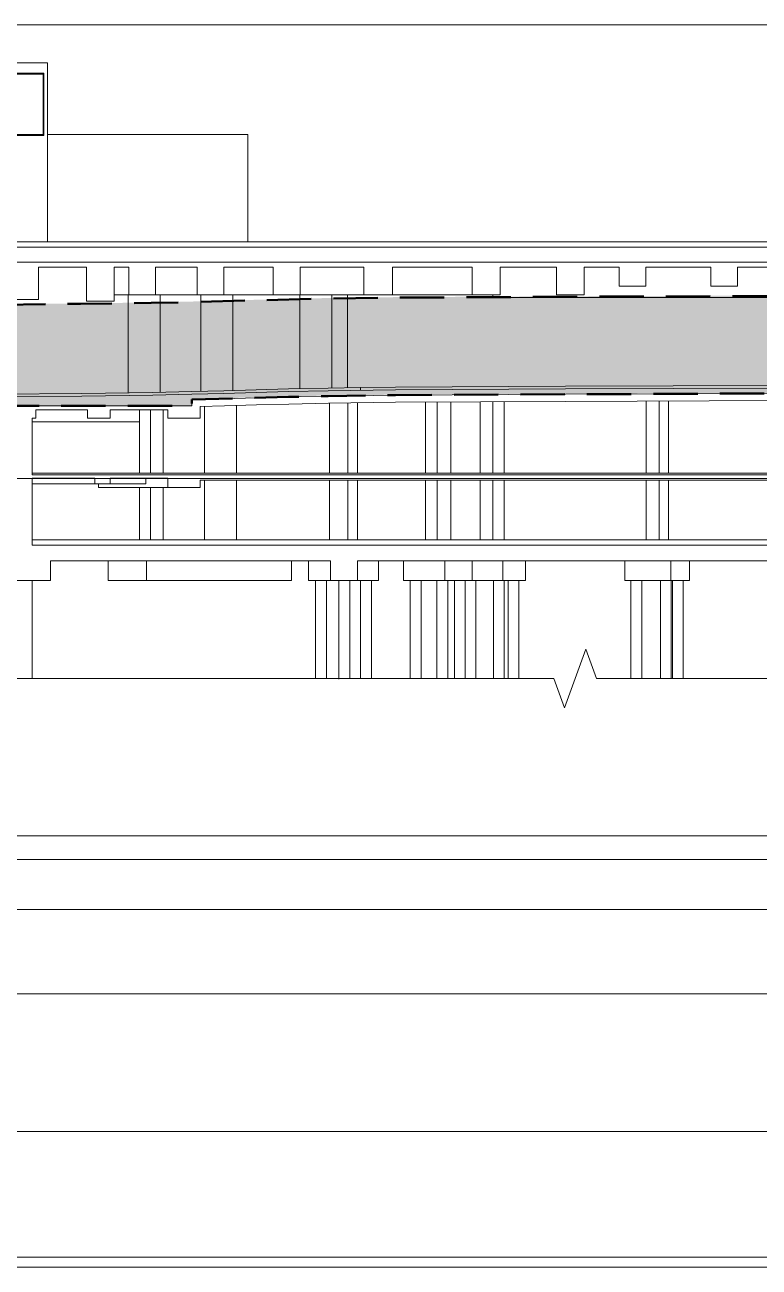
# Model space of a CAD drawing. Header units: millimetres. Extents: x 829698 to 839067, y 817400 to 823544.
# Drawn here: x 833935.8 to 834101.4, y 820155.1 to 820435.4 of the extents above; entities that cross this region are included whole.
import ezdxf

# ---------------------------------------------------------------- set-up
doc = ezdxf.new("R2010")
doc.units = ezdxf.units.MM
doc.linetypes.add('DASHED2', pattern=[0.375, 0.25, -0.125])
for name, color, linetype, lineweight in [('01-feature', 8, 'Continuous', 13), ('01-occup', 7, 'DASHED2', 50), ('01-txt', 7, 'Continuous', 20)]:
    doc.layers.add(name, color=color, linetype=linetype, lineweight=lineweight)
doc.layers.add('01-hatch', color=7, linetype='Continuous', lineweight=0, true_color=0xa8def7)
doc.layers.add('viewport', color=2, linetype='Continuous', lineweight=20, plot=False)

msp = doc.modelspace()

# ---------------------------------------------------------------- hatches: boundary and pattern name
at = {"layer": '01-hatch', "ltscale": 4}
h = msp.add_hatch(color=256, dxfattribs=at)
h.dxf.hatch_style = 1
h.paths.add_polyline_path([(832893.957, 820349.551), (833973.422, 820349.531), (833973.422, 820350.931), (833995.25, 820351.532), (834004.18, 820351.732), (834019.339, 820351.932), (834057.726, 820352.132), (834106.29, 820352.331), (834172.67, 820352.531), (834344.598, 820351.199), (834344.598, 820351.791), (834351.41, 820351.791), (834515.443, 820351.791), (834515.443, 820353.791), (834573.425, 820353.791), (834573.425, 820354.811), (835012.815, 820354.811), (835091.499, 820356.212), (835202, 820360.212), (835256.125, 820362.255), (835256.125, 820383.99), (835201.189, 820381.917), (835147.665, 820379.918), (835090.924, 820377.925), (835012.622, 820376.531), (834572.404, 820376.531), (834542.653, 820375.528), (834522.276, 820375.33), (834497.413, 820374.927), (834489.364, 820374.725), (834481.166, 820374.526), (834472.217, 820374.327), (834462.115, 820374.128), (834450.142, 820373.929), (834434.498, 820373.731), (834395.552, 820373.531), (834380.467, 820373.33), (834354.416, 820373.132), (834325.502, 820373.331), (834282.081, 820373.731), (834258.978, 820373.931), (834224.843, 820374.131), (834197.004, 820374.331), (834172.727, 820374.532), (834106.212, 820374.331), (834057.623, 820374.131), (834019.136, 820373.931), (834003.766, 820373.728), (833987.347, 820373.324), (833972.899, 820372.925), (833964.245, 820372.729), (833948.328, 820372.53), (833929.24, 820372.331), (832893.957, 820372.331)])

# ---------------------------------------------------------------- linework, layer by layer
at = {"layer": '01-feature'}
for p, q in [((833940.87, 820426.819), (833929.353, 820426.819)), ((833940.87, 820426.819), (833940.87, 820386.419)), ((833986.099, 820410.619), (833940.87, 820410.619)), ((833986.099, 820410.619), (833986.099, 820386.419)), ((832896.371, 820386.419), (833985.653, 820386.419)), ((833932.708, 820381.819), (834346.138, 820381.819)), ((833938.85, 820380.719), (833949.65, 820380.719)), ((833938.85, 820380.719), (833938.85, 820373.419)), ((833949.65, 820380.719), (833949.65, 820373.019)), ((833955.91, 820380.719), (833959.218, 820380.719)), ((833955.91, 820380.719), (833955.91, 820373.019)), ((833959.218, 820380.719), (833959.218, 820374.419)), ((833965.225, 820380.719), (833974.633, 820380.719)), ((833965.225, 820380.719), (833965.225, 820374.419)), ((833974.633, 820380.719), (833974.633, 820374.419)), ((833980.64, 820380.719), (833991.806, 820380.719)), ((833980.64, 820380.719), (833980.64, 820374.419)), ((833989.218, 820381.819), (834009.982, 820381.819)), ((833991.806, 820380.719), (833991.806, 820374.419)), ((833997.883, 820380.719), (834012.228, 820380.719)), ((833997.883, 820380.719), (833997.883, 820374.419)), ((834012.228, 820380.719), (834012.228, 820374.419)), ((834018.68, 820380.719), (834036.711, 820380.719)), ((834018.68, 820380.719), (834018.68, 820374.419)), ((834036.711, 820380.719), (834036.711, 820374.419)), ((834042.991, 820380.719), (834055.732, 820380.719)), ((834042.991, 820380.719), (834042.991, 820374.419)), ((834055.732, 820380.719), (834055.732, 820374.419)), ((834061.913, 820380.719), (834069.811, 820380.719)), ((834061.913, 820380.719), (834061.913, 820374.419)), ((834069.811, 820380.719), (834069.811, 820376.419)), ((834075.815, 820380.719), (834090.499, 820380.719)), ((834075.815, 820380.719), (834075.815, 820376.419)), ((834090.499, 820380.719), (834090.499, 820376.419)), ((834096.511, 820380.719), (834124.502, 820380.719)), ((834096.511, 820380.719), (834096.511, 820376.419)), ((833955.91, 820374.419), (834041.314, 820374.419)), ((833959.077, 820374.419), (833959.077, 820352.349)), ((833959.218, 820374.419), (833965.225, 820374.419)), ((833966.278, 820374.419), (833966.278, 820352.456)), ((833974.633, 820374.419), (833980.64, 820374.419)), ((833975.503, 820374.419), (833975.503, 820352.675)), ((833982.704, 820374.419), (833982.704, 820352.874)), ((833991.806, 820374.419), (833997.883, 820374.419)), ((833997.818, 820374.419), (833997.818, 820353.276)), ((834005.018, 820374.419), (834005.018, 820353.43)), ((834008.58, 820374.419), (834008.58, 820353.476)), ((834012.228, 820374.419), (834018.68, 820374.419)), ((834036.711, 820374.419), (834042.991, 820374.419)), ((834041.314, 820374.419), (834041.314, 820373.819)), ((834041.314, 820373.819), (834346.138, 820373.819)), ((834055.732, 820374.419), (834061.913, 820374.419)), ((834069.811, 820376.419), (834075.815, 820376.419)), ((834090.499, 820376.419), (834096.511, 820376.419)), ((833932.708, 820373.419), (833938.85, 820373.419)), ((833949.65, 820373.019), (833955.91, 820373.019)), ((834011.483, 820353.515), (834011.483, 820352.915)), ((832896.773, 820349.419), (833973.456, 820349.419)), ((833938.23, 820348.519), (833938.23, 820346.619)), ((833938.23, 820348.519), (833949.902, 820348.519)), ((833949.902, 820348.519), (833949.902, 820346.619)), ((833955.018, 820348.519), (833955.018, 820346.619)), ((833955.018, 820348.519), (833968.002, 820348.519)), ((833961.668, 820348.519), (833961.668, 820334.219)), ((833964.109, 820348.519), (833964.109, 820334.219)), ((833966.989, 820348.519), (833966.989, 820334.219)), ((833968.002, 820348.519), (833968.002, 820346.619)), ((833976.28, 820349.296), (833976.28, 820334.219)), ((833983.48, 820349.495), (833983.48, 820334.219)), ((834004.513, 820350.023), (834004.513, 820334.219)), ((834008.615, 820350.077), (834008.615, 820334.219)), ((834010.793, 820350.105), (834010.793, 820334.219)), ((834026.115, 820350.254), (834026.115, 820334.219)), ((834028.791, 820350.268), (834028.791, 820334.219)), ((834031.863, 820350.284), (834031.863, 820334.219)), ((834038.507, 820350.318), (834038.507, 820334.219)), ((834041.351, 820350.333), (834041.351, 820334.219)), ((834043.918, 820350.347), (834043.918, 820334.219)), ((834075.895, 820350.493), (834075.895, 820334.219)), ((834078.859, 820350.506), (834078.859, 820334.219)), ((834080.97, 820350.514), (834080.97, 820334.219)), ((833937.409, 820346.619), (833937.409, 820333.819)), ((833937.409, 820346.619), (833938.23, 820346.619)), ((833937.409, 820345.819), (833961.668, 820345.819)), ((833949.902, 820346.619), (833955.018, 820346.619)), ((833968.002, 820346.619), (833975.354, 820346.619)), ((833975.354, 820347.819), (833975.354, 820346.619)), ((833937.409, 820334.219), (834039.847, 820334.219)), ((833937.409, 820333.819), (834039.847, 820333.819)), ((833937.409, 820333.119), (833937.409, 820318.019)), ((833937.409, 820333.119), (833951.598, 820333.119)), ((833937.409, 820331.819), (833963.098, 820331.819)), ((833951.598, 820331.819), (833951.598, 820333.119)), ((833951.598, 820331.819), (833955.018, 820331.819)), ((833952.375, 820331.819), (833952.375, 820331.019)), ((833955.018, 820333.119), (833968.002, 820333.119)), ((833955.018, 820331.819), (833955.018, 820333.119)), ((833963.098, 820331.819), (833963.098, 820333.119)), ((833968.002, 820333.119), (833968.002, 820331.019)), ((833975.354, 820332.619), (834039.847, 820332.619)), ((833975.354, 820332.619), (833975.354, 820331.019)), ((833975.356, 820334.219), (834216.32, 820334.219)), ((833975.356, 820333.819), (834340.188, 820333.819)), ((833975.356, 820332.619), (834340.188, 820332.619)), ((833976.28, 820332.619), (833976.28, 820319.219)), ((833983.48, 820332.619), (833983.48, 820319.219)), ((834004.513, 820332.619), (834004.513, 820319.219)), ((834008.615, 820332.619), (834008.615, 820319.219)), ((834010.793, 820332.619), (834010.793, 820319.219)), ((834026.115, 820332.619), (834026.115, 820319.219)), ((834028.791, 820332.619), (834028.791, 820319.219)), ((834031.863, 820332.619), (834031.863, 820319.219)), ((834038.507, 820332.619), (834038.507, 820319.219)), ((834041.351, 820332.619), (834041.351, 820319.219)), ((834043.918, 820332.619), (834043.918, 820319.219)), ((834075.895, 820332.619), (834075.895, 820319.219)), ((834078.859, 820332.619), (834078.859, 820319.219)), ((834080.97, 820332.619), (834080.97, 820319.219)), ((833968.002, 820331.019), (833952.375, 820331.019)), ((833961.668, 820331.019), (833961.668, 820319.219)), ((833964.109, 820331.019), (833964.109, 820319.219)), ((833966.989, 820331.019), (833966.989, 820319.219)), ((833968.002, 820331.019), (833975.354, 820331.019)), ((833937.409, 820319.219), (834039.847, 820319.219)), ((833937.409, 820318.019), (834039.847, 820318.019)), ((833975.356, 820319.219), (834330.346, 820319.219)), ((833975.356, 820318.019), (834340.188, 820318.019)), ((833941.538, 820314.419), (833941.538, 820310.019)), ((833941.538, 820314.419), (834004.705, 820314.419)), ((833954.55, 820314.419), (833954.55, 820310.019)), ((833963.18, 820314.419), (833963.18, 820310.019)), ((833995.913, 820314.419), (833995.913, 820310.019)), ((833999.739, 820314.419), (833999.739, 820310.019)), ((834004.705, 820314.419), (834004.705, 820310.019)), ((834010.78, 820314.419), (834159.089, 820314.419)), ((834010.78, 820314.419), (834010.78, 820310.019)), ((834015.568, 820314.419), (834015.568, 820310.019)), ((834021.168, 820314.419), (834021.168, 820310.019)), ((834030.531, 820314.419), (834030.531, 820310.019)), ((834036.676, 820314.419), (834036.676, 820310.019)), ((834043.566, 820314.419), (834043.566, 820310.019)), ((834048.7, 820314.419), (834048.7, 820310.019)), ((834071.088, 820314.419), (834071.088, 820310.019)), ((834081.462, 820314.419), (834081.462, 820310.019)), ((834085.684, 820314.419), (834085.684, 820310.019)), ((833930.069, 820310.019), (833941.538, 820310.019)), ((833937.409, 820310.019), (833937.409, 820287.809)), ((833954.55, 820310.019), (833995.913, 820310.019)), ((833999.739, 820310.019), (834004.705, 820310.019)), ((834001.345, 820310.019), (834001.345, 820287.809)), ((834003.785, 820310.019), (834003.785, 820287.809)), ((834004.705, 820310.019), (834010.78, 820310.019)), ((834006.619, 820310.019), (834006.619, 820287.742)), ((834009.059, 820310.019), (834009.059, 820287.809)), ((834010.78, 820310.019), (834015.568, 820310.019)), ((834011.521, 820310.019), (834011.521, 820287.809)), ((834013.961, 820310.019), (834013.961, 820287.809)), ((834021.168, 820310.019), (834036.676, 820310.019)), ((834022.717, 820310.019), (834022.717, 820287.809)), ((834025.157, 820310.019), (834025.157, 820287.809)), ((834028.737, 820310.019), (834028.737, 820287.809)), ((834031.177, 820310.019), (834031.177, 820287.809)), ((834032.687, 820310.019), (834032.687, 820287.809)), ((834035.127, 820310.019), (834035.127, 820287.809)), ((834036.676, 820310.019), (834048.7, 820310.019)), ((834037.526, 820310.019), (834037.526, 820287.809)), ((834041.485, 820310.019), (834041.485, 820287.809)), ((834043.925, 820310.019), (834043.925, 820287.809)), ((834044.786, 820310.019), (834044.786, 820287.809)), ((834047.226, 820310.019), (834047.226, 820287.809)), ((834071.088, 820310.019), (834085.684, 820310.019)), ((834072.475, 820310.019), (834072.475, 820287.809)), ((834074.915, 820310.019), (834074.915, 820287.809)), ((834079.143, 820310.019), (834079.143, 820287.81)), ((834081.583, 820310.019), (834081.583, 820287.809)), ((834081.858, 820310.019), (834081.858, 820287.809)), ((834084.298, 820310.019), (834084.298, 820287.809))]:
    msp.add_line(p, q, dxfattribs=at)
at = {"layer": '01-feature', "linetype": 'Continuous'}
msp.add_lwpolyline([(833932.201, 820410.419), (833940.081, 820410.419), (833940.081, 820424.419), (833932.201, 820424.419), (833932.201, 820410.419)], dxfattribs=at)
msp.add_lwpolyline([(833932.401, 820410.619), (833939.881, 820410.619), (833939.881, 820424.219), (833932.401, 820424.219)], close=True, dxfattribs=at)
at = {"layer": '01-feature'}
for points in [[(832896.371, 820385.219), (834346.138, 820385.219)], [(834346.138, 820385.219), (832896.773, 820385.219)], [(833985.653, 820386.419), (834654.562, 820386.419)], [(833932.708, 820381.819), (834346.138, 820381.819)], [(834402.513, 820353.253), (834395.777, 820353.219), (834380.717, 820353.019), (834354.457, 820352.819), (834325.368, 820353.019), (834302.184, 820353.219), (834281.935, 820353.419), (834258.86, 820353.619), (834224.741, 820353.819), (834196.88, 820354.019), (834172.706, 820354.219), (834106.319, 820354.019), (834057.754, 820353.819), (834019.361, 820353.619), (834011.483, 820353.515)], [(834011.483, 820353.515), (834004.192, 820353.419), (833995.254, 820353.219), (833987.923, 820353.019), (833980.696, 820352.819), (833973.456, 820352.619), (833964.644, 820352.419), (833948.599, 820352.219), (833929.381, 820352.019)], [(834344.632, 820351.086), (834325.359, 820351.219), (834302.172, 820351.419), (834281.923, 820351.619), (834258.851, 820351.819), (834224.733, 820352.019), (834196.871, 820352.219), (834172.703, 820352.419), (834106.323, 820352.219), (834057.759, 820352.019), (834019.372, 820351.819), (834004.214, 820351.619), (833995.283, 820351.419), (833987.956, 820351.219), (833980.729, 820351.019), (833973.456, 820350.818), (833973.456, 820349.419)], [(834344.632, 820349.486), (834325.346, 820349.619), (834302.158, 820349.819), (834281.909, 820350.019), (834258.84, 820350.219), (834224.722, 820350.419), (834196.859, 820350.619), (834172.699, 820350.819), (834106.329, 820350.619), (834057.767, 820350.419), (834019.387, 820350.219), (834004.242, 820350.019), (833995.323, 820349.819), (833987.999, 820349.62), (833980.774, 820349.42), (833975.354, 820349.27), (833975.354, 820347.819)], [(833650.791, 820287.929), (834055.117, 820287.929), (834057.517, 820281.335), (834062.317, 820294.523), (834064.717, 820287.929), (834633.587, 820287.929)]]:
    msp.add_lwpolyline(points, dxfattribs=at)
at = {"layer": '01-feature', "color": 0}
msp.add_lwpolyline([(834106.319, 820353.419), (834057.754, 820353.219), (834019.361, 820353.019), (834004.192, 820352.819), (833995.254, 820352.619), (833987.923, 820352.419), (833980.696, 820352.219), (833973.456, 820352.019), (833964.644, 820351.819), (833948.599, 820351.619), (833929.381, 820351.419)], dxfattribs=at)
at = {"layer": '01-occup', "ltscale": 40, "flags": 128}
msp.add_lwpolyline([(832893.991, 820349.439), (833973.456, 820349.419), (833973.456, 820350.818), (833995.283, 820351.419), (834004.214, 820351.619), (834019.372, 820351.819), (834057.759, 820352.019), (834106.323, 820352.219), (834172.703, 820352.419), (834344.632, 820351.086), (834344.632, 820351.679), (834351.444, 820351.679), (834515.477, 820351.679), (834515.477, 820353.679), (834573.459, 820353.679), (834573.459, 820354.699), (835012.849, 820354.699), (835091.532, 820356.099), (835202.034, 820360.099), (835256.159, 820362.142), (835256.159, 820383.877), (835201.223, 820381.804), (835147.699, 820379.805), (835090.957, 820377.812), (835012.655, 820376.419), (834572.437, 820376.419), (834542.686, 820375.415), (834522.309, 820375.217), (834497.447, 820374.814), (834489.398, 820374.612), (834481.199, 820374.413), (834472.25, 820374.214), (834462.148, 820374.015), (834450.175, 820373.816), (834434.531, 820373.618), (834395.585, 820373.418), (834380.5, 820373.218), (834354.45, 820373.019), (834325.535, 820373.218), (834282.115, 820373.618), (834259.011, 820373.818), (834224.876, 820374.018), (834197.038, 820374.218), (834172.761, 820374.419), (834106.245, 820374.218), (834057.657, 820374.018), (834019.17, 820373.818), (834003.8, 820373.615), (833987.38, 820373.212), (833972.932, 820372.812), (833964.279, 820372.616), (833948.361, 820372.417), (833929.273, 820372.219), (832893.991, 820372.219)], close=True, dxfattribs=at)
at = {"layer": '01-txt', "ltscale": 4}
for p, q in [((832836.187, 820247.11), (835245.469, 820247.11)), ((832836.187, 820216.819), (835245.469, 820216.819)), ((832836.187, 820185.71), (835245.469, 820185.71)), ((832836.187, 820157.422), (835245.469, 820157.422))]:
    msp.add_line(p, q, dxfattribs=at)
at = {"layer": 'viewport', "color": 1, "ltscale": 4}
msp.add_lwpolyline([(835327.345, 820235.777), (832772.888, 820235.777), (832772.888, 820435.351), (835327.345, 820435.351)], close=True, dxfattribs=at)
at = {"layer": 'viewport', "ltscale": 4}
for points in [[(835327.345, 820435.351), (832772.888, 820435.351), (832772.888, 820333.04), (835327.345, 820333.04)], [(832772.888, 820252.403), (835327.345, 820252.403), (835327.345, 820155.14), (832772.888, 820155.14)]]:
    msp.add_lwpolyline(points, close=True, dxfattribs=at)

doc.saveas('drawing.dxf')
